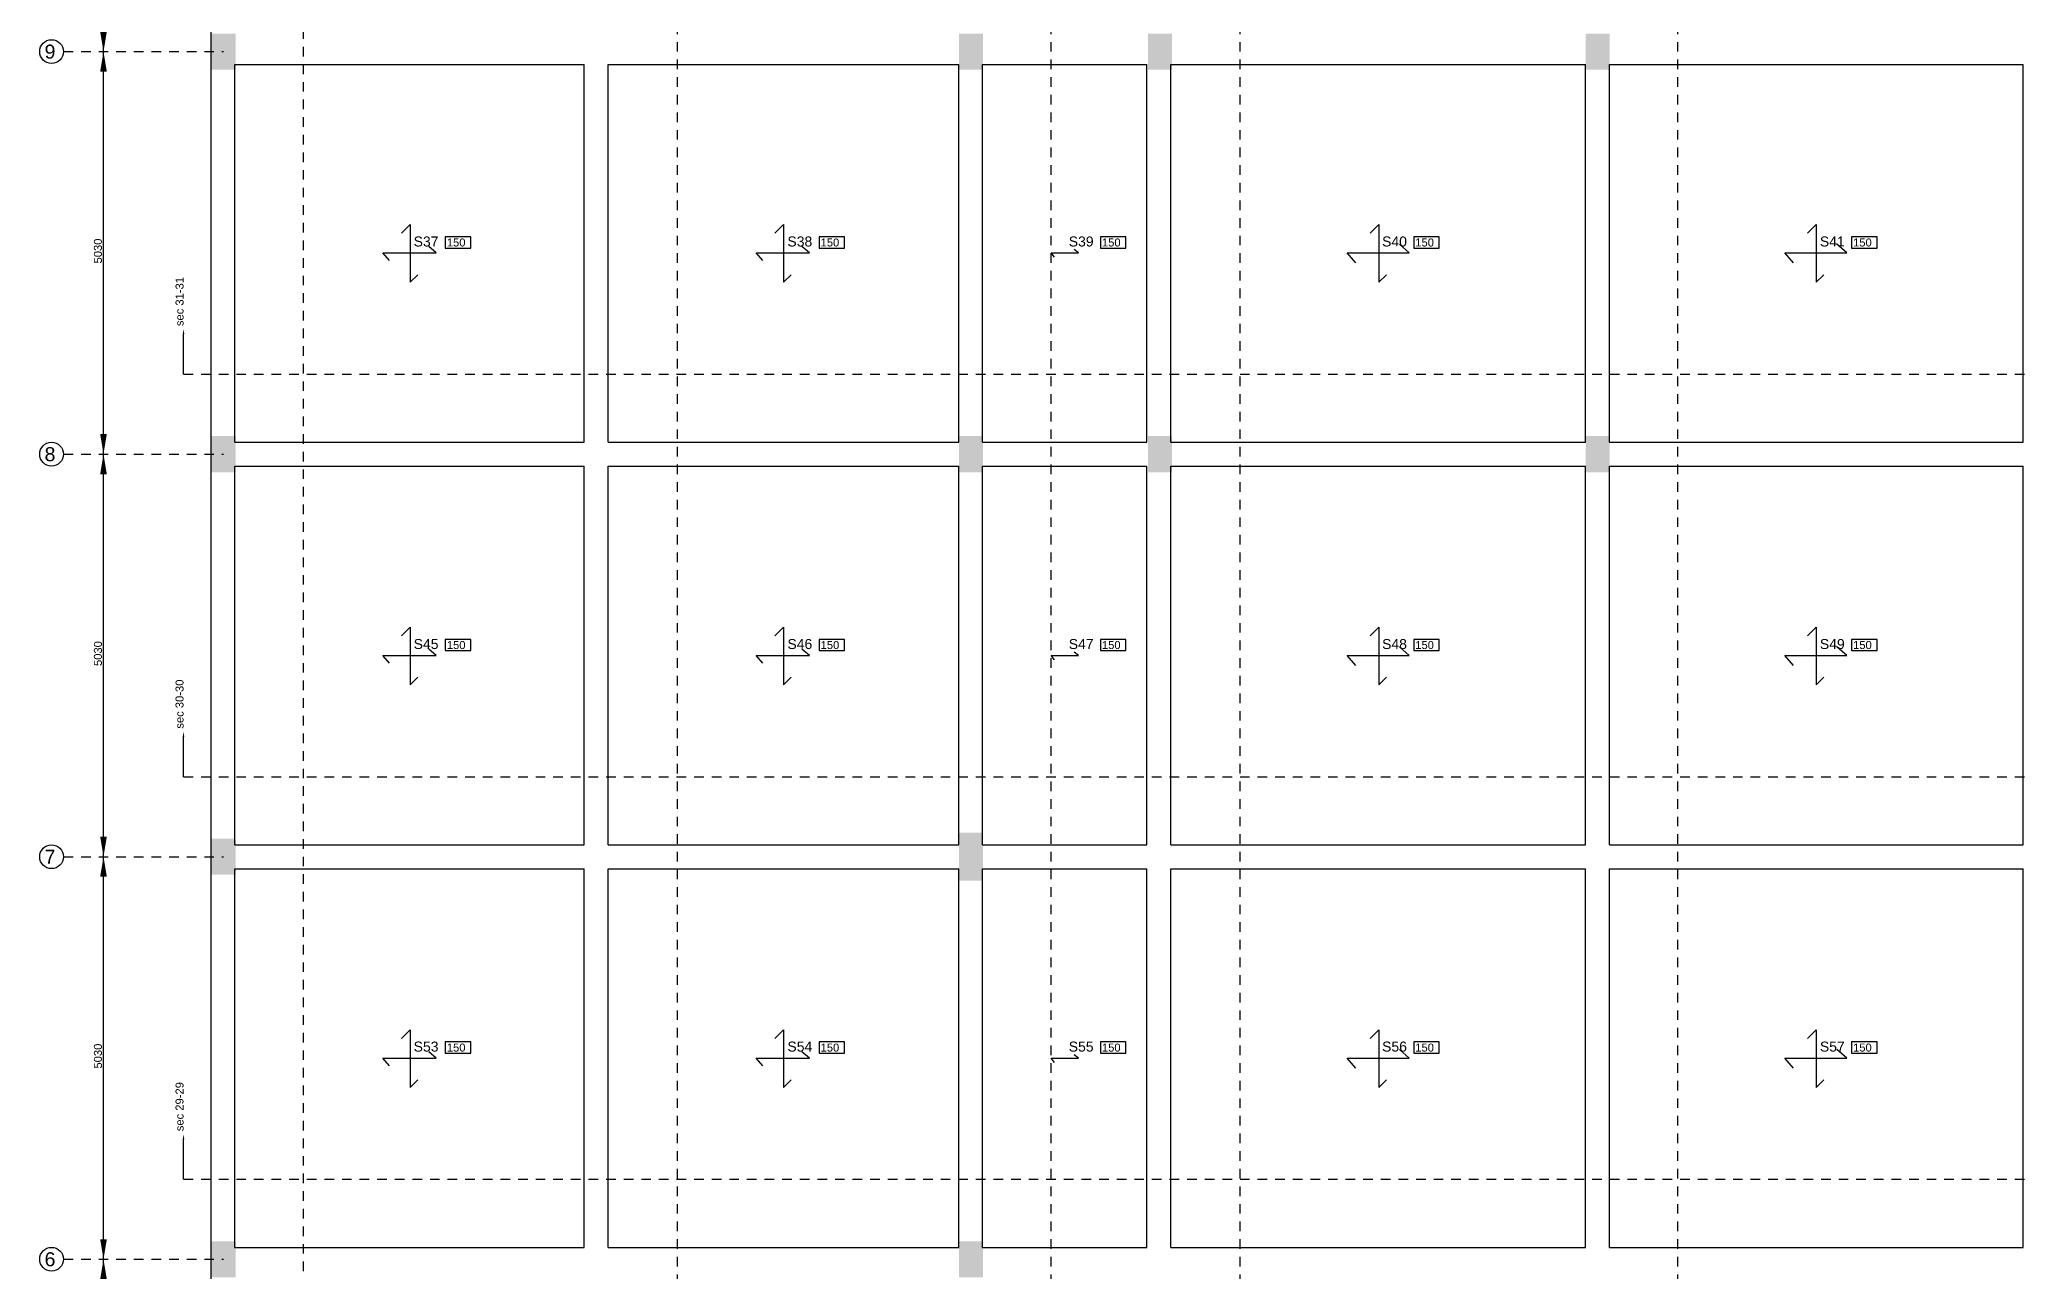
# Model space of a CAD drawing. Extents: x 0 to 119, y -5 to 121.
# Drawn here: x 29.08 to 53.87, y 19.87 to 35.26 of the extents above; entities that cross this region are included whole.
import ezdxf

# ---------------------------------------------------------------- set-up
doc = ezdxf.new("R2010")
doc.units = 0
doc.linetypes.add('ACAD_ISO02W100', pattern=[15, 12, -3])
for name, color, linetype in [('CenterLine', 253, 'CONTINUOUS'), ('Columns', 6, 'CONTINUOUS'), ('Grid_Dimension', 7, 'CONTINUOUS'), ('GridName', 7, 'CONTINUOUS'), ('Layout', 2, 'CONTINUOUS'), ('Section_Name', 1, 'CONTINUOUS'), ('SectionLine', 1, 'CONTINUOUS'), ('Slab_Icon', 6, 'CONTINUOUS'), ('Slab_Name', 4, 'CONTINUOUS'), ('Slab_Thick', 4, 'CONTINUOUS')]:
    doc.layers.add(name, color=color, linetype=linetype)
doc.styles.add('STRUDS_Arial', font='ARIAL.TTF', dxfattribs={"height": 0.04})
doc.styles.add('stylebar', font='ARIAL.TTF', dxfattribs={"height": 0.04})

msp = doc.modelspace()

# ---------------------------------------------------------------- linework, layer by layer
at = {"layer": 'CenterLine', "linetype": 'ACAD_ISO02W100', "ltscale": 0.01}
for p, q in [((29.378, 35.11), (31.378, 35.11)), ((29.378, 30.08), (31.378, 30.08)), ((29.378, 25.05), (31.378, 25.05)), ((29.378, 20.02), (31.378, 20.02))]:
    msp.add_line(p, q, dxfattribs=at)
at = {"layer": 'Columns'}
for points in [[(31.228, 34.885), (31.228, 35.335), (31.528, 34.885), (31.528, 35.335)], [(40.568, 34.885), (40.568, 35.335), (40.868, 34.885), (40.868, 35.335)], [(42.928, 34.885), (42.928, 35.335), (43.228, 34.885), (43.228, 35.335)], [(48.398, 34.885), (48.398, 35.335), (48.698, 34.885), (48.698, 35.335)], [(31.228, 29.855), (31.228, 30.305), (31.528, 29.855), (31.528, 30.305)], [(40.568, 29.855), (40.568, 30.305), (40.868, 29.855), (40.868, 30.305)], [(42.928, 29.855), (42.928, 30.305), (43.228, 29.855), (43.228, 30.305)], [(48.398, 29.855), (48.398, 30.305), (48.698, 29.855), (48.698, 30.305)], [(40.568, 24.75), (40.568, 25.35), (40.868, 24.75), (40.868, 25.35)], [(31.228, 24.825), (31.228, 25.275), (31.528, 24.825), (31.528, 25.275)], [(31.228, 19.795), (31.228, 20.245), (31.528, 19.795), (31.528, 20.245)], [(40.568, 19.795), (40.568, 20.245), (40.868, 19.795), (40.868, 20.245)]]:
    msp.add_solid(points, dxfattribs=at)
at = {"layer": 'Grid_Dimension'}
for p, q in [((29.878, 35.11), (29.878, 40.14)), ((29.878, 30.08), (29.878, 35.11)), ((29.878, 25.05), (29.878, 30.08)), ((29.878, 20.02), (29.878, 25.05)), ((29.878, 17.35), (29.878, 20.02))]:
    msp.add_line(p, q, dxfattribs=at)
for points in [[(29.878, 35.11), (29.8364, 35.36), (29.878, 35.11), (29.9196, 35.36)], [(29.878, 35.11), (29.8364, 34.86), (29.878, 35.11), (29.9196, 34.86)], [(29.878, 30.08), (29.8364, 30.33), (29.878, 30.08), (29.9196, 30.33)], [(29.878, 30.08), (29.8364, 29.83), (29.878, 30.08), (29.9196, 29.83)], [(29.878, 25.05), (29.8364, 25.3), (29.878, 25.05), (29.9196, 25.3)], [(29.878, 25.05), (29.8364, 24.8), (29.878, 25.05), (29.9196, 24.8)], [(29.878, 20.02), (29.8364, 20.27), (29.878, 20.02), (29.9196, 20.27)], [(29.878, 20.02), (29.8364, 19.77), (29.878, 20.02), (29.9196, 19.77)]]:
    msp.add_solid(points, dxfattribs=at)
at = {"layer": 'GridName'}
for centre in [(29.2293, 35.11), (29.2293, 30.08), (29.2293, 25.05), (29.2293, 20.02)]:
    msp.add_circle(centre, 0.14874, dxfattribs=at)
at = {"layer": 'Layout'}
for p, q in [((31.2212, 34.9471), (31.2212, 40.2776)), ((31.2212, 29.9294), (31.2212, 35.2599)), ((31.5204, 34.9471), (35.8854, 34.9471)), ((31.5204, 30.2286), (31.5204, 34.9471)), ((35.8854, 30.2286), (35.8854, 34.9471)), ((36.1845, 34.9471), (40.5631, 34.9471)), ((36.1845, 30.2286), (36.1845, 34.9471)), ((40.5631, 30.2286), (40.5631, 34.9471)), ((40.8623, 34.9471), (42.9156, 34.9471)), ((40.8623, 30.2286), (40.8623, 34.9471)), ((42.9156, 30.2286), (42.9156, 34.9471)), ((43.2148, 34.9471), (48.3956, 34.9471)), ((43.2148, 30.2286), (43.2148, 34.9471)), ((48.3956, 30.2286), (48.3956, 34.9471)), ((48.6948, 34.9471), (53.8621, 34.9471)), ((48.6948, 30.2286), (48.6948, 34.9471)), ((53.8621, 30.2286), (53.8621, 34.9471)), ((31.2212, 24.8981), (31.2212, 30.2286)), ((31.5204, 30.2286), (35.8854, 30.2286)), ((36.1845, 30.2286), (40.5631, 30.2286)), ((40.8623, 30.2286), (42.9156, 30.2286)), ((43.2148, 30.2286), (48.3956, 30.2286)), ((48.6948, 30.2286), (53.8621, 30.2286)), ((31.5204, 29.9294), (35.8854, 29.9294)), ((31.5204, 25.1973), (31.5204, 29.9294)), ((35.8854, 25.1973), (35.8854, 29.9294)), ((36.1845, 29.9294), (40.5631, 29.9294)), ((36.1845, 25.1973), (36.1845, 29.9294)), ((40.5631, 25.1973), (40.5631, 29.9294)), ((40.8623, 29.9294), (42.9156, 29.9294)), ((40.8623, 25.1973), (40.8623, 29.9294)), ((42.9156, 25.1973), (42.9156, 29.9294)), ((43.2148, 29.9294), (48.3956, 29.9294)), ((43.2148, 25.1973), (43.2148, 29.9294)), ((48.3956, 25.1973), (48.3956, 29.9294)), ((48.6948, 29.9294), (53.8621, 29.9294)), ((48.6948, 25.1973), (48.6948, 29.9294)), ((53.8621, 25.1973), (53.8621, 29.9294)), ((31.2212, 19.8668), (31.2212, 25.1973)), ((31.5204, 25.1973), (35.8854, 25.1973)), ((36.1845, 25.1973), (40.5631, 25.1973)), ((40.8623, 25.1973), (42.9156, 25.1973)), ((43.2148, 25.1973), (48.3956, 25.1973)), ((48.6948, 25.1973), (53.8621, 25.1973)), ((31.5204, 24.8981), (35.8854, 24.8981)), ((31.5204, 20.166), (31.5204, 24.8981)), ((35.8854, 20.166), (35.8854, 24.8981)), ((36.1845, 24.8981), (40.5631, 24.8981)), ((36.1845, 20.166), (36.1845, 24.8981)), ((40.5631, 20.166), (40.5631, 24.8981)), ((40.8623, 24.8981), (42.9156, 24.8981)), ((40.8623, 20.166), (40.8623, 24.8981)), ((42.9156, 20.166), (42.9156, 24.8981)), ((43.2148, 24.8981), (48.3956, 24.8981)), ((43.2148, 20.166), (43.2148, 24.8981)), ((48.3956, 20.166), (48.3956, 24.8981)), ((48.6948, 24.8981), (53.8621, 24.8981)), ((48.6948, 20.166), (48.6948, 24.8981)), ((53.8621, 20.166), (53.8621, 24.8981)), ((31.2212, 17.188), (31.2212, 20.166)), ((31.5204, 20.166), (35.8854, 20.166)), ((36.1845, 20.166), (40.5631, 20.166)), ((40.8623, 20.166), (42.9156, 20.166)), ((43.2148, 20.166), (48.3956, 20.166)), ((48.6948, 20.166), (53.8621, 20.166))]:
    msp.add_line(p, q, dxfattribs=at)
at = {"layer": 'SectionLine', "linetype": 'ACAD_ISO02W100', "ltscale": 0.01}
for p, q in [((32.378, 7.11), (32.378, 55.78)), ((37.048, 16.85), (37.048, 45.67)), ((41.718, 16.85), (41.718, 45.67)), ((44.078, 16.85), (44.078, 45.67)), ((49.548, 16.85), (49.548, 45.67)), ((30.878, 31.08), (66.058, 31.08)), ((30.878, 26.05), (66.058, 26.05)), ((30.878, 21.02), (66.058, 21.02))]:
    msp.add_line(p, q, dxfattribs=at)
at = {"layer": 'SectionLine'}
for p, q in [((30.878, 31.08), (30.878, 31.58)), ((30.878, 26.05), (30.878, 26.55)), ((30.878, 21.02), (30.878, 21.52))]:
    msp.add_line(p, q, dxfattribs=at)
for points in [[(30.868, 31.58), (30.878, 31.64), (30.868, 31.58), (30.888, 31.58)], [(30.868, 26.55), (30.878, 26.61), (30.868, 26.55), (30.888, 26.55)], [(30.868, 21.52), (30.878, 21.58), (30.868, 21.52), (30.888, 21.52)]]:
    msp.add_solid(points, dxfattribs=at)
at = {"layer": 'Slab_Icon'}
for p, q in [((33.6009, 32.8394), (33.7097, 32.9482)), ((33.7097, 32.9482), (33.7097, 32.2275)), ((38.2651, 32.8394), (38.3738, 32.9482)), ((38.3738, 32.9482), (38.3738, 32.2275)), ((45.7032, 32.8394), (45.812, 32.9482)), ((45.812, 32.9482), (45.812, 32.2275)), ((51.1697, 32.8394), (51.2784, 32.9482)), ((51.2784, 32.9482), (51.2784, 32.2275)), ((33.4513, 32.4995), (33.3697, 32.5946)), ((33.3697, 32.5946), (34.036, 32.5946)), ((34.036, 32.5946), (33.9409, 32.6762)), ((38.1155, 32.4995), (38.0339, 32.5946)), ((38.0339, 32.5946), (38.7002, 32.5946)), ((38.7002, 32.5946), (38.605, 32.6762)), ((41.7598, 32.5403), (41.719, 32.5946)), ((41.719, 32.5946), (42.0589, 32.5946)), ((42.0589, 32.5946), (42.0045, 32.6354)), ((45.5264, 32.4723), (45.4177, 32.5946)), ((45.4177, 32.5946), (46.1927, 32.5946)), ((46.1927, 32.5946), (46.0704, 32.7034)), ((50.9929, 32.4723), (50.8841, 32.5946)), ((50.8841, 32.5946), (51.6592, 32.5946)), ((51.6592, 32.5946), (51.5368, 32.7034)), ((33.7097, 32.2275), (33.8049, 32.3227)), ((38.3738, 32.2275), (38.469, 32.3227)), ((45.812, 32.2275), (45.9072, 32.3227)), ((51.2784, 32.2275), (51.3736, 32.3227)), ((33.6009, 27.8081), (33.7097, 27.9169)), ((33.7097, 27.9169), (33.7097, 27.1962)), ((38.2651, 27.8081), (38.3738, 27.9169)), ((38.3738, 27.9169), (38.3738, 27.1962)), ((45.7032, 27.8081), (45.812, 27.9169)), ((45.812, 27.9169), (45.812, 27.1962)), ((51.1697, 27.8081), (51.2784, 27.9169)), ((51.2784, 27.9169), (51.2784, 27.1962)), ((33.4513, 27.4682), (33.3697, 27.5634)), ((33.3697, 27.5634), (34.036, 27.5634)), ((34.036, 27.5634), (33.9409, 27.6449)), ((38.1155, 27.4682), (38.0339, 27.5634)), ((38.0339, 27.5634), (38.7002, 27.5634)), ((38.7002, 27.5634), (38.605, 27.6449)), ((41.7598, 27.509), (41.719, 27.5634)), ((41.719, 27.5634), (42.0589, 27.5634)), ((42.0589, 27.5634), (42.0045, 27.6041)), ((45.5264, 27.441), (45.4177, 27.5634)), ((45.4177, 27.5634), (46.1927, 27.5634)), ((46.1927, 27.5634), (46.0704, 27.6721)), ((50.9929, 27.441), (50.8841, 27.5634)), ((50.8841, 27.5634), (51.6592, 27.5634)), ((51.6592, 27.5634), (51.5368, 27.6721)), ((33.7097, 27.1962), (33.8049, 27.2914)), ((38.3738, 27.1962), (38.469, 27.2914)), ((45.812, 27.1962), (45.9072, 27.2914)), ((51.2784, 27.1962), (51.3736, 27.2914)), ((33.6009, 22.7768), (33.7097, 22.8856)), ((33.7097, 22.8856), (33.7097, 22.1649)), ((38.2651, 22.7768), (38.3738, 22.8856)), ((38.3738, 22.8856), (38.3738, 22.1649)), ((45.7032, 22.7768), (45.812, 22.8856)), ((45.812, 22.8856), (45.812, 22.1649)), ((51.1697, 22.7768), (51.2784, 22.8856)), ((51.2784, 22.8856), (51.2784, 22.1649)), ((34.036, 22.5321), (33.9409, 22.6136)), ((38.7002, 22.5321), (38.605, 22.6136)), ((42.0589, 22.5321), (42.0045, 22.5728)), ((46.1927, 22.5321), (46.0704, 22.6408)), ((51.6592, 22.5321), (51.5368, 22.6408)), ((33.4513, 22.4369), (33.3697, 22.5321)), ((33.3697, 22.5321), (34.036, 22.5321)), ((38.1155, 22.4369), (38.0339, 22.5321)), ((38.0339, 22.5321), (38.7002, 22.5321)), ((41.7598, 22.4777), (41.719, 22.5321)), ((41.719, 22.5321), (42.0589, 22.5321)), ((45.5264, 22.4097), (45.4177, 22.5321)), ((45.4177, 22.5321), (46.1927, 22.5321)), ((50.9929, 22.4097), (50.8841, 22.5321)), ((50.8841, 22.5321), (51.6592, 22.5321)), ((33.7097, 22.1649), (33.8049, 22.2601)), ((38.3738, 22.1649), (38.469, 22.2601)), ((45.812, 22.1649), (45.9072, 22.2601)), ((51.2784, 22.1649), (51.3736, 22.2601))]:
    msp.add_line(p, q, dxfattribs=at)
at = {"layer": 'Slab_Thick'}
for p, q in [((34.468, 32.795), (34.148, 32.795)), ((34.148, 32.795), (34.148, 32.655)), ((34.468, 32.655), (34.468, 32.795)), ((39.138, 32.795), (38.818, 32.795)), ((38.818, 32.795), (38.818, 32.655)), ((39.138, 32.655), (39.138, 32.795)), ((42.653, 32.795), (42.333, 32.795)), ((42.333, 32.795), (42.333, 32.655)), ((42.653, 32.655), (42.653, 32.795)), ((46.568, 32.795), (46.248, 32.795)), ((46.248, 32.795), (46.248, 32.655)), ((46.568, 32.655), (46.568, 32.795)), ((52.038, 32.795), (51.718, 32.795)), ((51.718, 32.795), (51.718, 32.655)), ((52.038, 32.655), (52.038, 32.795)), ((34.148, 32.655), (34.468, 32.655)), ((38.818, 32.655), (39.138, 32.655)), ((42.333, 32.655), (42.653, 32.655)), ((46.248, 32.655), (46.568, 32.655)), ((51.718, 32.655), (52.038, 32.655)), ((34.468, 27.765), (34.148, 27.765)), ((34.148, 27.765), (34.148, 27.625)), ((34.468, 27.625), (34.468, 27.765)), ((39.138, 27.765), (38.818, 27.765)), ((38.818, 27.765), (38.818, 27.625)), ((39.138, 27.625), (39.138, 27.765)), ((42.653, 27.765), (42.333, 27.765)), ((42.333, 27.765), (42.333, 27.625)), ((42.653, 27.625), (42.653, 27.765)), ((46.568, 27.765), (46.248, 27.765)), ((46.248, 27.765), (46.248, 27.625)), ((46.568, 27.625), (46.568, 27.765)), ((52.038, 27.765), (51.718, 27.765)), ((51.718, 27.765), (51.718, 27.625)), ((52.038, 27.625), (52.038, 27.765)), ((34.148, 27.625), (34.468, 27.625)), ((38.818, 27.625), (39.138, 27.625)), ((42.333, 27.625), (42.653, 27.625)), ((46.248, 27.625), (46.568, 27.625)), ((51.718, 27.625), (52.038, 27.625)), ((34.468, 22.735), (34.148, 22.735)), ((34.148, 22.735), (34.148, 22.595)), ((34.148, 22.595), (34.468, 22.595)), ((34.468, 22.595), (34.468, 22.735)), ((39.138, 22.735), (38.818, 22.735)), ((38.818, 22.735), (38.818, 22.595)), ((38.818, 22.595), (39.138, 22.595)), ((39.138, 22.595), (39.138, 22.735)), ((42.653, 22.735), (42.333, 22.735)), ((42.333, 22.735), (42.333, 22.595)), ((42.333, 22.595), (42.653, 22.595)), ((42.653, 22.595), (42.653, 22.735)), ((46.568, 22.735), (46.248, 22.735)), ((46.248, 22.735), (46.248, 22.595)), ((46.248, 22.595), (46.568, 22.595)), ((46.568, 22.595), (46.568, 22.735)), ((52.038, 22.735), (51.718, 22.735)), ((51.718, 22.735), (51.718, 22.595)), ((51.718, 22.595), (52.038, 22.595)), ((52.038, 22.595), (52.038, 22.735))]:
    msp.add_line(p, q, dxfattribs=at)

# ---------------------------------------------------------------- texts
at = {"layer": 'Grid_Dimension', "style": 'stylebar'}
for p in [(29.858, 32.463), (29.858, 27.433), (29.858, 22.403)]:
    msp.add_text('5030', height=0.1, rotation=90, dxfattribs=at).set_placement(p)
at = {"layer": 'GridName', "style": 'STRUDS_Arial'}
for s, p in [('9', (29.1418, 35.0225)), ('8', (29.1418, 29.9925)), ('7', (29.1418, 24.9625)), ('6', (29.1418, 19.9325))]:
    msp.add_text(s, height=0.175, dxfattribs=at).set_placement(p)
at = {"layer": 'Section_Name', "style": 'STRUDS_Arial'}
for s, p in [('sec 31-31', (30.878, 31.68)), ('sec 30-30', (30.878, 26.65)), ('sec 29-29', (30.878, 21.62))]:
    msp.add_text(s, height=0.1, rotation=90, dxfattribs=at).set_placement(p)
at = {"layer": 'Slab_Name', "style": 'STRUDS_Arial'}
for s, p in [('S37', (33.753, 32.675)), ('S38', (38.423, 32.675)), ('S39', (41.938, 32.675)), ('S40', (45.853, 32.675)), ('S41', (51.323, 32.675)), ('S45', (33.753, 27.645)), ('S46', (38.423, 27.645)), ('S47', (41.938, 27.645)), ('S48', (45.853, 27.645)), ('S49', (51.323, 27.645)), ('S53', (33.753, 22.615)), ('S54', (38.423, 22.615)), ('S55', (41.938, 22.615)), ('S56', (45.853, 22.615)), ('S57', (51.323, 22.615))]:
    msp.add_text(s, height=0.125, dxfattribs=at).set_placement(p)
at = {"layer": 'Slab_Thick', "style": 'STRUDS_Arial'}
for p in [(34.168, 32.675), (38.838, 32.675), (42.353, 32.675), (46.268, 32.675), (51.738, 32.675), (34.168, 27.645), (38.838, 27.645), (42.353, 27.645), (46.268, 27.645), (51.738, 27.645), (34.168, 22.615), (38.838, 22.615), (42.353, 22.615), (46.268, 22.615), (51.738, 22.615)]:
    msp.add_text('150', height=0.1, dxfattribs=at).set_placement(p)

doc.saveas('drawing.dxf')
